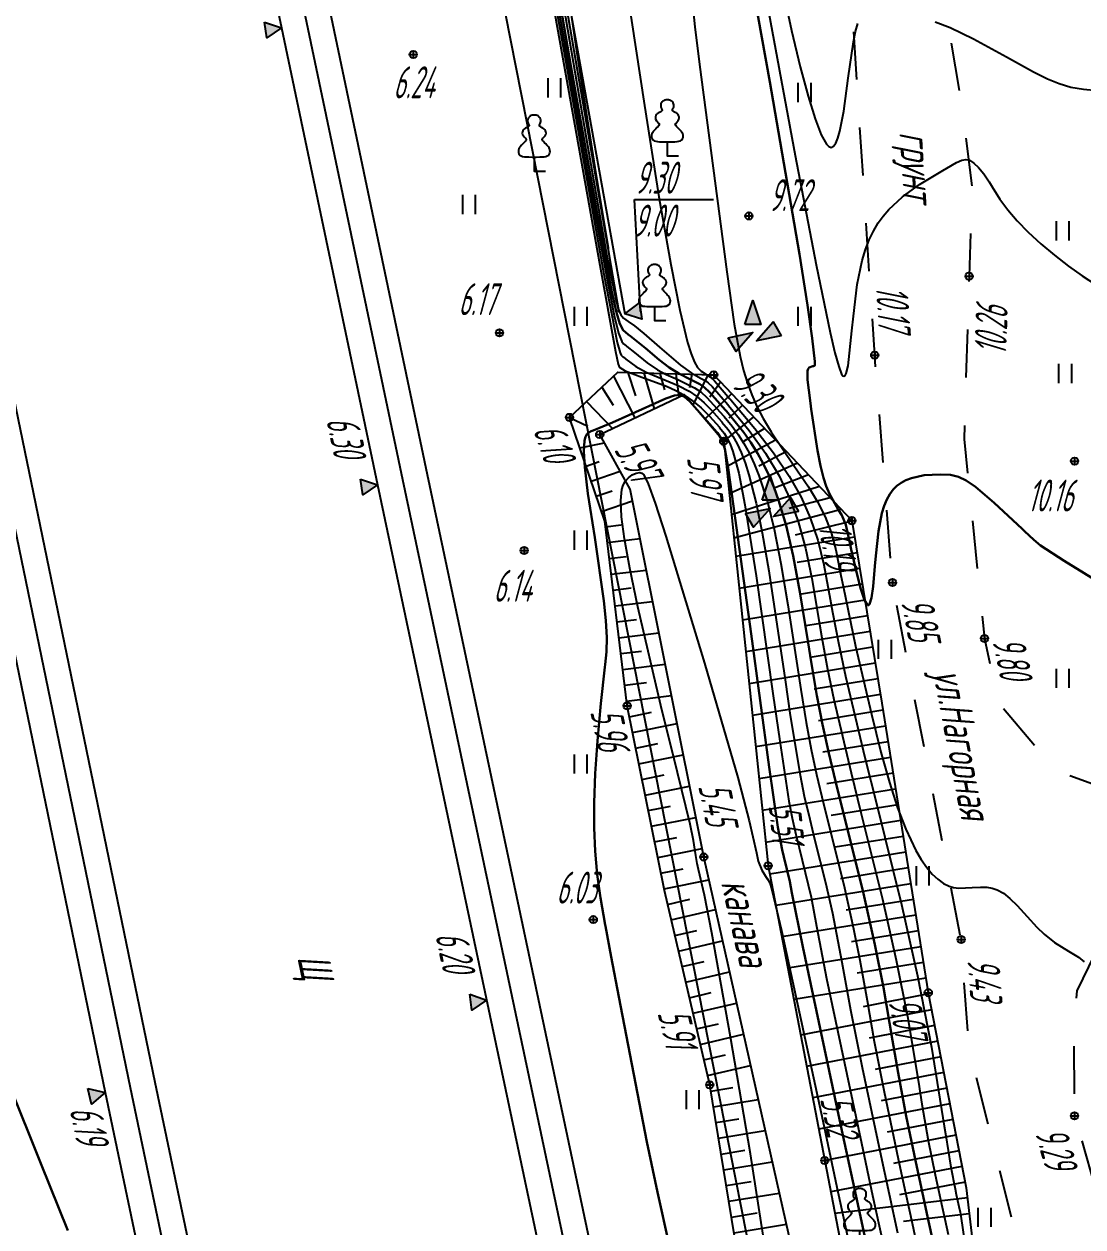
# Model space of a CAD drawing. Extents: x 1233805 to 1234355, y 654698 to 655114.
# Drawn here: x 1234101.63 to 1234134.77, y 655017.25 to 655054.87 of the extents above; entities that cross this region are included whole.
import ezdxf

# ---------------------------------------------------------------- set-up
doc = ezdxf.new("R2010")
doc.units = 0
doc.linetypes.add('ИИDash_15_15', pattern=[3, 1.5, -1.5])
for name, color, linetype, lineweight in [('ИИ_ГИДРОГРАФИЯ', 3, 'Continuous', 25), ('ИИ_ГОРИЗОНТАЛИ_ОСН', 32, 'Continuous', 25), ('ИИ_ГОРИЗОНТАЛИ_УТОЛЩ', 32, 'Continuous', 30), ('ИИ_ДОРОГИ_АД', 7, 'Continuous', 25), ('ИИ_ДОРОГИ_ЖД', 7, 'Continuous', 25), ('ИИ_КАБЕЛЬ_СВЯЗИ', 212, 'Continuous', 25), ('ИИ_ОТКОС', 7, 'Continuous', 25), ('ИИ_ОТМЕТКИ', 7, 'Continuous', 25), ('ИИ_СООРУЖЕНИЕ', 7, 'Continuous', 25), ('ИИ_УГОДЬЯ', 7, 'Continuous', 25)]:
    doc.layers.add(name, color=color, linetype=linetype, lineweight=lineweight)
doc.styles.add('VNIPISIMPLEXCUR', font='simplex.shx', dxfattribs={"width": 0.8, "oblique": 15})
doc.styles.add('ГОСТ 2.304 КУРСИВ', font='cs_gost2304.shx', dxfattribs={"oblique": 15})
doc.linetypes.add('ИИ05133', pattern='A,4,[4,3dservice.shx,S=0.7,R=0,X=0,Y=0],4,-2', length=10)
doc.linetypes.add('ИИ05155', pattern='A,0,[41,3dservice.shx,S=3,R=0,X=0,Y=0],-12', length=12)
doc.linetypes.add('ИИ052801П', pattern='A,2,[39,3dservice.shx,S=0.8,R=0,X=0,Y=0],2', length=4)

# ---------------------------------------------------------------- blocks, each defined once
blk = doc.blocks.new('ИИ05401')
at = {"color": 0, "linetype": 'Continuous', "lineweight": 25}
for points in [[(-0.4, 1.2), (-0.4, 0)], [(0.4, 1.2), (0.4, 0)]]:
    blk.add_lwpolyline(points, dxfattribs=at)
blk = doc.blocks.new('ИИ053881')
at = {"color": 0, "linetype": 'Continuous', "lineweight": 25}
blk.add_lwpolyline([(0, 0.875), (0.129, 0.876), (0.342, 0.878), (0.479, 0.882), (0.614, 0.891), (0.726, 0.907), (0.816, 0.94), (0.906, 1), (0.956, 1.071), (0.983, 1.151), (0.991, 1.231), (0.986, 1.295), (0.963, 1.379), (0.932, 1.445), (0.884, 1.516), (0.798, 1.61), (0.719, 1.692), (0.646, 1.766), (0.575, 1.842), (0.536, 1.889), (0.511, 1.929), (0.501, 1.967), (0.504, 1.992), (0.518, 2.017), (0.545, 2.049), (0.608, 2.115), (0.679, 2.198), (0.732, 2.29), (0.745, 2.372), (0.736, 2.444), (0.709, 2.515), (0.672, 2.575), (0.633, 2.617), (0.596, 2.646), (0.548, 2.678), (0.495, 2.709), (0.408, 2.76), (0.363, 2.789), (0.336, 2.812), (0.324, 2.831), (0.321, 2.846), (0.325, 2.865), (0.335, 2.89), (0.353, 2.928), (0.372, 2.968), (0.4, 3.034), (0.413, 3.103), (0.412, 3.19), (0.398, 3.247), (0.363, 3.319), (0.32, 3.377), (0.284, 3.414), (0.246, 3.444), (0.181, 3.476), (0.125, 3.489), (0.07, 3.496), (0, 3.5), (-0.07, 3.496), (-0.125, 3.489), (-0.181, 3.476), (-0.246, 3.444), (-0.284, 3.414), (-0.32, 3.377), (-0.363, 3.319), (-0.398, 3.247), (-0.412, 3.19), (-0.413, 3.103), (-0.4, 3.034), (-0.372, 2.968), (-0.353, 2.928), (-0.335, 2.89), (-0.325, 2.865), (-0.321, 2.846), (-0.324, 2.831), (-0.336, 2.812), (-0.363, 2.789), (-0.408, 2.76), (-0.495, 2.709), (-0.548, 2.678), (-0.596, 2.646), (-0.633, 2.617), (-0.672, 2.575), (-0.709, 2.515), (-0.736, 2.444), (-0.745, 2.372), (-0.732, 2.29), (-0.679, 2.198), (-0.608, 2.115), (-0.545, 2.049), (-0.518, 2.017), (-0.504, 1.992), (-0.501, 1.967), (-0.511, 1.929), (-0.536, 1.889), (-0.575, 1.842), (-0.646, 1.766), (-0.719, 1.692), (-0.798, 1.61), (-0.884, 1.516), (-0.932, 1.445), (-0.963, 1.379), (-0.986, 1.295), (-0.991, 1.231), (-0.983, 1.151), (-0.956, 1.071), (-0.906, 1), (-0.816, 0.94), (-0.726, 0.907), (-0.614, 0.891), (-0.479, 0.882), (-0.342, 0.878), (-0.129, 0.876)], close=True, dxfattribs=at)
blk.add_lwpolyline([(0, 0.875), (0, 0), (0.7, 0)], dxfattribs=at)
blk = doc.blocks.new('ИИ05348А')
at = {"linetype": 'Continuous', "lineweight": 25}
for points in [[(-0.542, 0.283), (-0.042, 1.783), (0.458, 0.283)], [(1.732, -0.425), (0.183, -0.742), (1.232, 0.441)], [(-1.588, -0.547), (-0.039, -0.23), (-1.088, -1.413)]]:
    blk.add_hatch(color=0, dxfattribs=at).paths.add_polyline_path(points)
at = {"color": 0, "linetype": 'Continuous', "lineweight": 25, "flags": 128}
for points in [[(-0.542, 0.283), (-0.042, 1.783), (0.458, 0.283), (-0.542, 0.283)], [(1.732, -0.425), (0.183, -0.742), (1.232, 0.441), (1.732, -0.425)], [(-1.588, -0.547), (-0.039, -0.23), (-1.088, -1.413), (-1.588, -0.547)]]:
    blk.add_lwpolyline(points, close=True, dxfattribs=at)
blk = doc.blocks.new('PICKET')
at = {"color": 0, "linetype": 'Continuous', "lineweight": 25}
for p, q in [((-0.23, 0), (0.23, 0)), ((0, 0.23), (0, -0.23))]:
    blk.add_line(p, q, dxfattribs=at)
blk.add_circle((0, 0), 0.23, dxfattribs=at)
at = {"color": 0, "linetype": 'Continuous', "style": 'VNIPISIMPLEXCUR', "oblique": 15, "width": 0.8}
blk.add_attdef('OTMETKA', (1.25, 0.3), '', height=2, dxfattribs=at)
at = {"color": 8, "linetype": 'Continuous', "style": 'VNIPISIMPLEXCUR', "oblique": 15, "width": 0.8, "flags": 1}
blk.add_attdef('NOMER', (1.25, -2.7), '', height=2, dxfattribs=at)
blk = doc.blocks.new('ИИ05025')
at = {"linetype": 'Continuous', "lineweight": 25}
blk.add_hatch(color=0, dxfattribs=at).paths.add_polyline_path([(0.5, 1), (0, 0), (-0.5, 1)])
at = {"color": 0, "linetype": 'Continuous', "lineweight": 25}
blk.add_lwpolyline([(0.5, 1), (0, 0), (-0.5, 1)], close=True, dxfattribs=at)
at = {"color": 0, "linetype": 'Continuous', "style": 'VNIPISIMPLEXCUR', "oblique": 15, "width": 0.8}
blk.add_attdef('HEIGHT', (1.2, 0), '', height=2, dxfattribs=at)
blk = doc.blocks.new('ИИ05280')
at = {"linetype": 'Continuous'}
blk.add_hatch(color=0, dxfattribs=at).paths.add_polyline_path([(0.5, 1), (-0.531, 1), (0, 0)])
at = {"color": 0, "linetype": 'Continuous'}
blk.add_lwpolyline([(0, 0), (-0.531, 1), (0.5, 1), (0, 0)], dxfattribs=at)
at = {"color": 0, "linetype": 'Continuous', "style": 'VNIPISIMPLEXCUR', "oblique": 15, "width": 0.8}
for tag, p in [('TOP', (1.705, 4.427)), ('FOUNDATION', (1.705, 0.998))]:
    blk.add_attdef(tag, p, '', height=2, dxfattribs=at)
blk = doc.blocks.new('*U179')
at = {"color": 0, "linetype": 'ByBlock', "lineweight": -2}
for points in [[(-0.387, 7), (4.558, 7)], [(0, 0), (-0.387, 7)]]:
    blk.add_lwpolyline(points, dxfattribs=at)

msp = doc.modelspace()

# ---------------------------------------------------------------- linework, layer by layer
at = {"layer": 'ИИ_ГИДРОГРАФИЯ', "elevation": 5.096}
msp.add_lwpolyline([(1234145.013, 654951.344), (1234144.198, 654951.95), (1234143.374, 654954.929), (1234142.943, 654956.27), (1234139.842, 654967.008), (1234137.711, 654973.813), (1234135.295, 654979.585), (1234133.888, 654981.868), (1234132.364, 654991.308), (1234129.181, 655002.757), (1234126.804, 655011.427), (1234125.945, 655015.295), (1234122.899, 655028.824), (1234120.597, 655040.323), (1234119.644, 655042.035), (1234122.284, 655043.286), (1234123.524, 655041.825), (1234124.913, 655028.55), (1234129.789, 655003.198), (1234133.568, 654991.624), (1234140.523, 654971.04), (1234144.06, 654956.184), (1234145.013, 654951.344)], close=True, dxfattribs=at)
at = {"layer": 'ИИ_ГОРИЗОНТАЛИ_ОСН', "flags": 128}
for points, elevation in [([(1234117.291, 655062.553), (1234119.215, 655051.319), (1234119.858, 655047.676), (1234120.154, 655046.21), (1234120.229, 655045.942), (1234120.302, 655045.777), (1234120.387, 655045.673), (1234120.534, 655045.57), (1234120.728, 655045.44), (1234121.027, 655045.201), (1234121.52, 655044.772), (1234122.175, 655044.209), (1234122.508, 655043.965), (1234122.821, 655043.786), (1234122.94, 655043.723), (1234123.043, 655043.649), (1234123.159, 655043.537), (1234123.65, 655042.979), (1234123.676, 655042.948), (1234123.679, 655042.944), (1234124.323, 655042.165), (1234124.831, 655041.456), (1234125.256, 655040.742), (1234125.594, 655040.03), (1234125.851, 655039.316), (1234126.079, 655038.487), (1234126.281, 655037.535), (1234126.506, 655036.234), (1234126.599, 655035.675), (1234126.775, 655034.702), (1234126.97, 655033.744), (1234127.509, 655031.453), (1234127.818, 655030.217), (1234128.489, 655027.508), (1234128.926, 655025.596), (1234129.272, 655023.838), (1234129.616, 655021.779), (1234129.727, 655021.089), (1234129.927, 655019.953), (1234130.145, 655018.887), (1234130.249, 655018.404), (1234130.343, 655017.97), (1234130.444, 655017.497), (1234130.545, 655017.021)], 8.5), ([(1234117.504, 655061.759), (1234119.688, 655049.071), (1234120.242, 655045.871), (1234119.923, 655047.821), (1234119.915, 655047.873), (1234119.506, 655050.387), (1234118.943, 655053.967), (1234118.306, 655058.266)], 9), ([(1234117.323, 655060.312), (1234119.644, 655047.334), (1234120.138, 655044.631), (1234120.22, 655044.237), (1234120.261, 655044.137), (1234120.261, 655044.137), (1234120.271, 655044.13), (1234120.444, 655044.03), (1234120.738, 655043.912), (1234120.964, 655043.834), (1234121.732, 655043.55), (1234122.025, 655043.417), (1234122.275, 655043.281), (1234122.551, 655043.095), (1234122.82, 655042.872), (1234123.082, 655042.613), (1234123.388, 655042.266), (1234123.395, 655042.258), (1234123.396, 655042.256), (1234123.537, 655042.082), (1234123.637, 655041.926), (1234123.728, 655041.736), (1234123.814, 655041.502), (1234123.993, 655040.827), (1234124.188, 655039.839), (1234124.542, 655037.617), (1234125.067, 655033.938), (1234125.278, 655032.442), (1234125.563, 655030.572), (1234125.665, 655030.036), (1234125.783, 655029.525), (1234125.888, 655029.107), (1234126.257, 655027.562), (1234126.432, 655026.658), (1234126.746, 655025.025), (1234127.833, 655019.877), (1234128.186, 655018.241), (1234128.503, 655016.768)], 6.5), ([(1234124.09, 655059.789), (1234125.765, 655050.766), (1234126.422, 655047.346), (1234126.857, 655045.232), (1234127.007, 655044.587), (1234127.123, 655044.16), (1234127.213, 655043.927), (1234127.251, 655043.874), (1234127.287, 655043.86), (1234127.322, 655043.882), (1234127.355, 655043.943), (1234127.415, 655044.182), (1234127.539, 655045.279), (1234127.583, 655045.735), (1234127.704, 655046.726), (1234127.861, 655047.484), (1234127.962, 655047.819), (1234128.079, 655048.124), (1234128.212, 655048.402), (1234128.361, 655048.654), (1234128.515, 655048.866), (1234128.694, 655049.073), (1234129.124, 655049.475), (1234129.647, 655049.857), (1234130.327, 655050.266), (1234130.377, 655050.294), (1234130.505, 655050.367), (1234130.813, 655050.54), (1234130.979, 655050.615), (1234131.103, 655050.639), (1234131.214, 655050.613), (1234131.349, 655050.528), (1234131.498, 655050.384), (1234131.66, 655050.186), (1234131.828, 655049.94), (1234131.924, 655049.783), (1234132.169, 655049.399), (1234132.416, 655049.067), (1234132.711, 655048.724), (1234133.057, 655048.369), (1234133.451, 655048.004), (1234133.877, 655047.642), (1234134.313, 655047.302), (1234134.745, 655046.995), (1234135.16, 655046.73)], 10.5), ([(1234117.796, 655058.063), (1234119.771, 655047.053), (1234120.186, 655044.92), (1234120.28, 655044.589), (1234120.319, 655044.516), (1234120.371, 655044.468), (1234120.378, 655044.463), (1234120.465, 655044.395), (1234120.779, 655044.165), (1234121.097, 655043.986), (1234121.595, 655043.777), (1234122.099, 655043.569), (1234122.441, 655043.392), (1234122.68, 655043.23), (1234122.911, 655043.033), (1234123.145, 655042.796), (1234123.454, 655042.444), (1234123.465, 655042.43), (1234123.468, 655042.428), (1234123.662, 655042.192), (1234123.808, 655041.981), (1234123.943, 655041.743), (1234124.069, 655041.471), (1234124.193, 655041.149), (1234124.312, 655040.779), (1234124.539, 655039.887), (1234124.726, 655038.962), (1234124.932, 655037.777), (1234125.447, 655034.36), (1234125.608, 655033.25), (1234125.912, 655031.38), (1234126.044, 655030.726), (1234126.215, 655030.007), (1234126.37, 655029.385), (1234126.706, 655028.028), (1234126.924, 655027.07), (1234127.217, 655025.53), (1234127.491, 655024.041), (1234127.856, 655022.239), (1234128.411, 655019.63), (1234128.701, 655018.282), (1234128.963, 655017.068)], 7), ([(1234125.007, 655057.656), (1234125.65, 655054.672), (1234125.922, 655053.533), (1234126.165, 655052.615), (1234126.382, 655051.909), (1234126.574, 655051.41), (1234126.742, 655051.114), (1234126.818, 655051.041), (1234126.888, 655051.018), (1234126.961, 655051.051), (1234127.031, 655051.146), (1234127.098, 655051.304), (1234127.162, 655051.526), (1234127.283, 655052.155), (1234127.423, 655053.186), (1234127.584, 655054.32), (1234127.652, 655054.641), (1234127.727, 655054.892)], 11), ([(1234118.269, 655055.815), (1234119.245, 655050.331), (1234119.899, 655046.772), (1234120.1, 655045.759), (1234120.232, 655045.207), (1234120.334, 655044.943), (1234120.388, 655044.872), (1234120.468, 655044.808), (1234120.495, 655044.789), (1234120.73, 655044.6), (1234121.132, 655044.279), (1234121.456, 655044.06), (1234121.721, 655043.918), (1234122.086, 655043.754), (1234122.608, 655043.502), (1234122.805, 655043.367), (1234122.998, 655043.198), (1234123.519, 655042.622), (1234123.536, 655042.603), (1234123.539, 655042.6), (1234123.786, 655042.302), (1234123.98, 655042.04), (1234124.158, 655041.76), (1234124.323, 655041.459), (1234124.481, 655041.123), (1234124.627, 655040.758), (1234124.891, 655039.935), (1234125.1, 655039.075), (1234125.314, 655038), (1234125.534, 655036.71), (1234125.804, 655034.948), (1234125.938, 655034.058), (1234126.105, 655033.031), (1234126.261, 655032.181), (1234126.427, 655031.405), (1234126.646, 655030.489), (1234126.853, 655029.662), (1234127.3, 655027.855), (1234127.591, 655026.579), (1234127.787, 655025.597), (1234128.01, 655024.337), (1234128.236, 655023.057), (1234128.546, 655021.479), (1234128.989, 655019.382), (1234129.217, 655018.323), (1234129.423, 655017.369), (1234129.645, 655016.332)], 7.5), ([(1234120.504, 655055.88), (1234121.042, 655052.329), (1234121.499, 655049.471), (1234121.865, 655047.35), (1234122.148, 655045.924), (1234122.395, 655044.911), (1234122.505, 655044.562), (1234122.609, 655044.303), (1234122.707, 655044.131), (1234122.815, 655044.019), (1234123.06, 655043.858), (1234123.106, 655043.833), (1234123.234, 655043.712), (1234123.715, 655043.157), (1234123.746, 655043.121), (1234123.749, 655043.118), (1234124.494, 655042.23), (1234125.084, 655041.459), (1234125.57, 655040.739), (1234125.946, 655040.078), (1234126.232, 655039.434), (1234126.466, 655038.735), (1234126.656, 655037.961), (1234126.856, 655036.892), (1234126.929, 655036.483), (1234127.115, 655035.518), (1234127.335, 655034.484), (1234127.94, 655031.935), (1234128.301, 655030.494), (1234129.084, 655027.335), (1234129.593, 655025.105), (1234130.028, 655022.875), (1234130.427, 655020.407), (1234130.472, 655020.105), (1234130.618, 655019.188), (1234130.723, 655018.639), (1234130.765, 655018.445), (1234130.803, 655018.27), (1234130.843, 655018.079), (1234130.884, 655017.887), (1234130.921, 655017.717), (1234130.949, 655017.585), (1234131.169, 655016.096)], 9), ([(1234122.561, 655055.398), (1234122.617, 655054.789), (1234122.766, 655053.611), (1234123.623, 655047.121), (1234123.852, 655045.486), (1234124.039, 655044.473), (1234124.147, 655044.039), (1234124.266, 655043.643), (1234124.403, 655043.273), (1234124.56, 655042.918), (1234124.76, 655042.534), (1234125.006, 655042.119), (1234125.717, 655041.064), (1234126.177, 655040.397), (1234126.463, 655039.935), (1234126.703, 655039.46), (1234126.888, 655038.968), (1234127.033, 655038.427), (1234127.195, 655037.628), (1234127.259, 655037.291), (1234127.653, 655035.414), (1234128.145, 655033.295), (1234128.446, 655032.102), (1234128.71, 655031.155), (1234128.966, 655030.36), (1234129.219, 655029.694), (1234129.541, 655029.022), (1234129.707, 655028.74), (1234129.878, 655028.496), (1234130.05, 655028.29), (1234130.225, 655028.125), (1234130.4, 655027.999), (1234130.577, 655027.914), (1234130.72, 655027.873), (1234130.879, 655027.853), (1234131.298, 655027.867), (1234131.562, 655027.884), (1234131.755, 655027.879), (1234131.928, 655027.85), (1234132.085, 655027.797), (1234132.277, 655027.688), (1234132.484, 655027.524), (1234132.711, 655027.303), (1234133.02, 655026.964), (1234133.325, 655026.63), (1234133.55, 655026.409), (1234133.881, 655026.149), (1234134.32, 655025.876), (1234134.627, 655025.688), (1234134.803, 655025.542)], 9.5), ([(1234130.137, 655054.948), (1234130.615, 655054.766), (1234131.345, 655054.417), (1234132.377, 655053.848), (1234133.223, 655053.377), (1234133.654, 655053.161), (1234134.021, 655053.013), (1234134.392, 655052.905), (1234134.781, 655052.834), (1234135.216, 655052.797), (1234135.696, 655052.795), (1234136.231, 655052.829), (1234136.828, 655052.9), (1234137.646, 655053.034), (1234138.567, 655053.221), (1234139.546, 655053.451), (1234140.527, 655053.711), (1234141.447, 655053.984), (1234142.273, 655054.261), (1234142.973, 655054.529), (1234143.528, 655054.781), (1234143.8, 655054.93)], 11), ([(1234124.965, 655015.699), (1234124.692, 655017.393), (1234124.358, 655019.535), (1234123.738, 655023.201), (1234123.153, 655026.453), (1234122.92, 655027.63), (1234122.734, 655028.429), (1234122.689, 655028.619), (1234122.648, 655028.873), (1234122.575, 655029.336), (1234122.471, 655029.845), (1234122.074, 655031.467), (1234121.554, 655033.566), (1234120.841, 655036.652), (1234120.59, 655037.855), (1234120.421, 655038.777), (1234120.327, 655039.463), (1234120.3, 655039.97), (1234120.337, 655040.319), (1234120.38, 655040.449), (1234120.444, 655040.563), (1234120.544, 655040.683), (1234120.658, 655040.773), (1234120.781, 655040.829), (1234120.899, 655040.845), (1234120.964, 655040.827), (1234121.02, 655040.771), (1234121.16, 655040.493), (1234121.378, 655039.894), (1234121.714, 655038.857), (1234122.926, 655034.887), (1234123.963, 655031.313), (1234124.324, 655029.951), (1234124.548, 655028.952), (1234124.607, 655028.688), (1234124.714, 655028.416), (1234124.889, 655028.145), (1234124.896, 655028.136), (1234124.963, 655028.018), (1234125.032, 655027.795), (1234125.33, 655026.523), (1234126.627, 655020.576), (1234127.068, 655018.496), (1234127.218, 655017.781), (1234127.968, 655014.289)], 5.5)]:
    msp.add_lwpolyline(points, dxfattribs=dict(at, elevation=elevation))
at = {"layer": 'ИИ_ГОРИЗОНТАЛИ_УТОЛЩ', "flags": 128}
for points, elevation in [([(1234123.098, 655063.423), (1234124.963, 655053.066), (1234125.897, 655047.676), (1234126.151, 655046.078), (1234126.289, 655045.05), (1234126.373, 655044.32), (1234126.378, 655044.279), (1234126.378, 655044.276), (1234126.379, 655044.199), (1234126.338, 655044.175), (1234126.317, 655044.172), (1234126.204, 655044.134), (1234126.169, 655044.089), (1234126.148, 655044.027), (1234126.147, 655043.752), (1234126.227, 655043.1), (1234126.25, 655042.927), (1234126.263, 655042.834), (1234126.457, 655041.533), (1234126.55, 655041.062), (1234126.647, 655040.685), (1234126.734, 655040.423), (1234126.837, 655040.179), (1234127.109, 655039.696), (1234127.222, 655039.511), (1234127.344, 655039.215), (1234127.463, 655038.7), (1234127.518, 655038.439), (1234127.678, 655037.734), (1234127.818, 655037.199), (1234127.934, 655036.854), (1234128.025, 655036.701), (1234128.06, 655036.695), (1234128.092, 655036.73), (1234128.149, 655036.925), (1234128.198, 655037.285), (1234128.256, 655037.923), (1234128.282, 655038.243), (1234128.367, 655039.017), (1234128.475, 655039.572), (1234128.546, 655039.803), (1234128.627, 655040.003), (1234128.721, 655040.174), (1234128.827, 655040.316), (1234128.942, 655040.429), (1234129.076, 655040.527), (1234129.229, 655040.609), (1234129.401, 655040.675), (1234129.8, 655040.761), (1234130.295, 655040.789), (1234130.624, 655040.774), (1234130.87, 655040.718), (1234131.115, 655040.602), (1234131.403, 655040.402), (1234131.988, 655039.904), (1234132.86, 655039.086), (1234132.941, 655039.009), (1234133.225, 655038.745), (1234133.443, 655038.568), (1234134.177, 655038.083), (1234136.686, 655036.545)], 10), ([(1234117.747, 655059.321), (1234118.742, 655053.567), (1234119.55, 655049.013), (1234120.026, 655046.491), (1234120.166, 655045.854), (1234120.273, 655045.494), (1234120.377, 655045.303), (1234120.539, 655045.166), (1234120.611, 655045.115), (1234121.073, 655044.735), (1234121.508, 655044.369), (1234121.816, 655044.135), (1234122.123, 655043.941), (1234122.488, 655043.757), (1234122.774, 655043.612), (1234122.926, 655043.506), (1234123.081, 655043.365), (1234123.585, 655042.8), (1234123.606, 655042.776), (1234123.609, 655042.772), (1234124.151, 655042.102), (1234124.374, 655041.783), (1234124.577, 655041.455), (1234124.768, 655041.108), (1234124.942, 655040.748), (1234125.1, 655040.373), (1234125.242, 655039.983), (1234125.475, 655039.195), (1234125.696, 655038.24), (1234125.908, 655037.116), (1234126.156, 655035.582), (1234126.269, 655034.867), (1234126.439, 655033.87), (1234126.614, 655032.972), (1234126.813, 655032.068), (1234127.077, 655030.971), (1234127.336, 655029.94), (1234127.895, 655027.682), (1234128.259, 655026.088), (1234128.525, 655024.741), (1234128.81, 655023.086), (1234128.982, 655022.073), (1234129.237, 655020.717), (1234129.567, 655019.134), (1234129.733, 655018.364), (1234129.883, 655017.669), (1234130.044, 655016.915)], 8), ([(1234121.815, 655016.694), (1234121.449, 655018.343), (1234121.121, 655019.911), (1234120.238, 655024.451), (1234120.004, 655025.7), (1234119.822, 655026.664), (1234119.815, 655026.697), (1234119.664, 655027.543), (1234119.563, 655028.273), (1234119.497, 655029.004), (1234119.466, 655029.734), (1234119.47, 655030.522), (1234119.506, 655031.432), (1234119.575, 655032.454), (1234119.679, 655033.625), (1234119.806, 655034.765), (1234119.817, 655034.841), (1234119.859, 655035.243), (1234119.867, 655035.688), (1234119.84, 655036.221), (1234119.778, 655036.838), (1234119.487, 655038.816), (1234119.276, 655040.194), (1234119.175, 655041.015), (1234119.147, 655041.505), (1234119.17, 655041.847), (1234119.201, 655041.963), (1234119.244, 655042.047), (1234119.3, 655042.103), (1234119.381, 655042.14), (1234119.442, 655042.161), (1234120.049, 655042.409), (1234120.555, 655042.64), (1234121.715, 655043.159), (1234121.987, 655043.256), (1234122.157, 655043.273), (1234122.294, 655043.218), (1234122.463, 655043.065), (1234123.306, 655042.107), (1234123.325, 655042.085), (1234123.325, 655042.085), (1234123.469, 655041.878), (1234123.56, 655041.584), (1234123.663, 655041), (1234123.836, 655039.791), (1234124.38, 655035.799), (1234124.948, 655031.634), (1234125.216, 655029.76), (1234125.352, 655029.043), (1234125.405, 655028.83), (1234125.589, 655028.053), (1234125.66, 655027.698), (1234126, 655026.009), (1234127.255, 655020.125), (1234127.67, 655018.201), (1234128.042, 655016.468)], 6), ([(1234100.911, 655014.288), (1234100.275, 655017.329), (1234099.873, 655019.395), (1234099.425, 655021.916), (1234099.377, 655022.188), (1234099.368, 655022.242), (1234099, 655024.425), (1234098.804, 655025.827), (1234098.757, 655026.325), (1234098.747, 655026.678), (1234098.773, 655026.889), (1234098.799, 655026.942), (1234098.835, 655026.959), (1234098.876, 655026.942), (1234098.927, 655026.896), (1234099.057, 655026.709), (1234099.225, 655026.398), (1234099.433, 655025.959), (1234099.964, 655024.712), (1234100.793, 655022.635), (1234101.161, 655021.704), (1234102.155, 655019.234), (1234102.997, 655017.138)], 6)]:
    msp.add_lwpolyline(points, dxfattribs=dict(at, elevation=elevation))
at = {"layer": 'ИИ_ДОРОГИ_АД', "linetype": 'ИИDash_15_15', "flags": 128}
msp.add_lwpolyline([(1234149.635, 654921.668), (1234149.754, 654921.13), (1234150.146, 654920.593), (1234150.836, 654920.465), (1234152.087, 654920.881), (1234162.484, 654929.793), (1234163.045, 654929.995), (1234164.574, 654930.213), (1234165.078, 654930.55), (1234165.161, 654931.222), (1234163.581, 654935.835), (1234162.355, 654938.848), (1234158.875, 654947.212), (1234157.496, 654949.672), (1234154.325, 654953.284), (1234152.827, 654955.53), (1234151.49, 654958.433), (1234150.956, 654960.16), (1234150.603, 654963.557), (1234151, 654969.058), (1234150.845, 654972.94), (1234149.764, 654976.479), (1234148.018, 654981.63), (1234143.529, 654990.763), (1234140.432, 654996.939), (1234138.794, 655001.505), (1234135.373, 655010.163), (1234132.771, 655016.611), (1234131.197, 655022.879), (1234130.954, 655026.242), (1234128.805, 655037.406), (1234128.25, 655044.519), (1234127.548, 655055.305), (1234126.662, 655059.355), (1234126.839, 655067.454), (1234126.984, 655069.624), (1234127.974, 655071.322), (1234129.601, 655072.489), (1234132.183, 655074.257), (1234133.846, 655076.485), (1234134.667, 655078.409), (1234137.588, 655077.858), (1234137.66, 655077.059), (1234137.66, 655075.087), (1234136.817, 655071.851), (1234134.933, 655071.962), (1234132.803, 655071.112), (1234130.675, 655069.539), (1234130.01, 655067.921), (1234129.564, 655065.209), (1234129.497, 655062.129), (1234130.429, 655055.517), (1234131.007, 655052.119), (1234131.295, 655049.748), (1234131.203, 655046.987), (1234131.045, 655041.89), (1234131.686, 655035.66), (1234132.101, 655033.679), (1234133.917, 655031.528), (1234135.844, 655030.833), (1234137.144, 655030.855), (1234138.699, 655031.051), (1234139.057, 655028.25), (1234137.018, 655027.399), (1234135.269, 655026.054), (1234134.571, 655024.637), (1234134.481, 655023.27), (1234134.502, 655020.729), (1234136.715, 655013.043), (1234141.134, 655003.131), (1234145.015, 654994.038), (1234147.997, 654987.279), (1234150.196, 654982.328), (1234151.227, 654982.278)], dxfattribs=at)
at = {"layer": 'ИИ_ДОРОГИ_ЖД', "linetype": 'ИИ05155', "flags": 128}
for points in [[(1234102.485, 655092.451), (1234105.189, 655079.698), (1234110.463, 655054.923), (1234113.471, 655040.626), (1234119.855, 655010.484), (1234128.022, 654971.307), (1234128.71, 654967.77)], [(1234090.712, 655090.808), (1234093.741, 655075.876), (1234104.948, 655021.616), (1234109.127, 655001.687), (1234114.106, 654978.19), (1234119.616, 654952.357), (1234126.248, 654921.604), (1234130.95, 654899.942), (1234134.747, 654882.449), (1234136.783, 654873.223), (1234139.499, 654860.776), (1234141.869, 654850.023), (1234143.675, 654841.878), (1234147.286, 654824.697), (1234148.295, 654819.48), (1234149.532, 654812.897), (1234150.698, 654806.239), (1234152.247, 654797.266), (1234153.494, 654789.439), (1234154.266, 654784.368), (1234154.823, 654780.852), (1234155.556, 654775.999), (1234156.926, 654767.199)]]:
    msp.add_lwpolyline(points, dxfattribs=at)
at = {"layer": 'ИИ_ДОРОГИ_ЖД'}
for points in [[(1234103.274, 655092.561), (1234105.967, 655079.863), (1234111.241, 655055.087), (1234114.249, 655040.79), (1234120.633, 655010.648), (1234128.801, 654971.464), (1234129.49, 654967.922)], [(1234101.695, 655092.341), (1234104.412, 655079.533), (1234109.685, 655054.758), (1234112.693, 655040.461), (1234119.077, 655010.321), (1234127.242, 654971.15), (1234127.929, 654967.619)], [(1234091.501, 655090.918), (1234094.52, 655076.035), (1234105.726, 655021.778), (1234109.905, 655001.851), (1234114.884, 654978.356), (1234120.393, 654952.523), (1234127.025, 654921.772), (1234131.726, 654900.11), (1234135.523, 654882.619), (1234137.559, 654873.394), (1234140.276, 654860.946), (1234142.645, 654850.195), (1234144.452, 654842.046), (1234148.065, 654824.854), (1234149.076, 654819.629), (1234150.314, 654813.039), (1234151.481, 654806.375), (1234153.031, 654797.396), (1234154.279, 654789.561), (1234155.052, 654784.49), (1234155.608, 654780.973), (1234156.342, 654776.12), (1234157.71, 654767.332)], [(1234089.923, 655090.698), (1234092.962, 655075.716), (1234104.169, 655021.454), (1234108.349, 655001.523), (1234113.329, 654978.025), (1234118.838, 654952.19), (1234121.851, 654938.176), (1234125.471, 654921.436), (1234130.173, 654899.773), (1234133.97, 654882.279), (1234136.006, 654873.053), (1234138.723, 654860.605), (1234141.092, 654849.852), (1234142.897, 654841.711), (1234146.507, 654824.539), (1234147.514, 654819.331), (1234148.75, 654812.755), (1234149.915, 654806.102), (1234151.462, 654797.135), (1234152.708, 654789.316), (1234153.481, 654784.246), (1234154.037, 654780.73), (1234154.77, 654775.879), (1234156.141, 654767.076)]]:
    msp.add_lwpolyline(points, dxfattribs=at)
at = {"layer": 'ИИ_КАБЕЛЬ_СВЯЗИ', "linetype": 'ИИ05133', "flags": 128}
msp.add_lwpolyline([(1234109.138, 655093.38), (1234134.289, 654966.125), (1234093.444, 654958.357)], dxfattribs=at)
at = {"layer": 'ИИ_ОТКОС'}
for p, q in [((1234120.077, 655043.864, 5.597), (1234120.739, 655042.554, 5.597)), ((1234120.529, 655043.975, 5.597), (1234120.768, 655043.251, 5.597)), ((1234121.028, 655043.962, 5.597), (1234121.351, 655042.844, 5.597)), ((1234121.527, 655043.948, 5.597), (1234121.675, 655043.438, 5.597)), ((1234122.026, 655043.935, 5.597), (1234122.115, 655043.206, 5.597)), ((1234122.525, 655043.922, 5.597), (1234122.455, 655043.497, 5.597)), ((1234123.024, 655043.908, 5.597), (1234122.561, 655042.959, 5.597)), ((1234119.713, 655043.522, 5.597), (1234120.066, 655042.955, 5.597)), ((1234123.426, 655043.676, 5.597), (1234123.086, 655043.204, 5.597)), ((1234123.77, 655043.314, 5.597), (1234122.933, 655042.521, 5.597)), ((1234119.234, 655043.074, 5.597), (1234120.04, 655042.223, 5.597)), ((1234124.113, 655042.952, 5.597), (1234123.685, 655042.546, 5.597)), ((1234118.699, 655042.574, 5.597), (1234119.27, 655042.303, 5.597)), ((1234124.457, 655042.589, 5.597), (1234123.524, 655041.825, 5.096)), ((1234124.8, 655042.227, 5.597), (1234124.14, 655041.818, 5.597)), ((1234119.021, 655041.623, 5.597), (1234119.79, 655041.774, 5.597)), ((1234125.144, 655041.865, 5.597), (1234123.608, 655041.027, 5.597)), ((1234125.487, 655041.503, 5.597), (1234124.621, 655041.045, 5.597)), ((1234119.215, 655041.052, 5.597), (1234119.626, 655041.191, 5.597)), ((1234119.375, 655040.579, 5.597), (1234120.283, 655040.887, 5.597)), ((1234125.831, 655041.14, 5.597), (1234123.696, 655040.177, 5.597)), ((1234126.174, 655040.778, 5.597), (1234125.1, 655040.358, -11.67)), ((1234119.535, 655040.106, 5.597), (1234120.033, 655040.274, 5.597)), ((1234126.518, 655040.416, 5.597), (1234123.765, 655039.526, 5.597)), ((1234119.696, 655039.633, 5.597), (1234120.669, 655039.963, 5.597)), ((1234126.861, 655040.053, 5.597), (1234125.576, 655039.718, 5.597)), ((1234127.205, 655039.691, 5.597), (1234123.842, 655038.791, 5.597)), ((1234119.821, 655039.152, 5.597), (1234120.314, 655039.212, 5.597)), ((1234127.538, 655039.324, 5.597), (1234125.761, 655038.893, 5.597)), ((1234119.881, 655038.657, 5.597), (1234120.906, 655038.781, 5.597)), ((1234127.619, 655038.831, 5.597), (1234123.901, 655038.22, 5.597)), ((1234119.942, 655038.161, 5.597), (1234120.473, 655038.226, 5.597)), ((1234127.7, 655038.338, 5.597), (1234125.827, 655038.031, 5.597)), ((1234127.781, 655037.846, 5.597), (1234124.005, 655037.226, 5.597)), ((1234120.002, 655037.665, 5.597), (1234121.102, 655037.799, 5.597)), ((1234120.063, 655037.17, 5.597), (1234120.632, 655037.239, 5.597)), ((1234127.862, 655037.353, 5.597), (1234125.96, 655037.041, 5.597)), ((1234120.123, 655036.674, 5.597), (1234121.299, 655036.817, 5.597)), ((1234127.943, 655036.86, 5.597), (1234124.109, 655036.231, 5.597)), ((1234128.023, 655036.368, 5.597), (1234126.092, 655036.05, 5.597)), ((1234120.183, 655036.179, 5.597), (1234120.79, 655036.253, 5.597)), ((1234120.244, 655035.683, 5.597), (1234121.495, 655035.835, 5.597)), ((1234128.104, 655035.875, 5.597), (1234124.214, 655035.236, 5.597)), ((1234120.304, 655035.187, 5.597), (1234120.949, 655035.266, 5.597)), ((1234128.185, 655035.382, 5.597), (1234126.225, 655035.06, 5.597)), ((1234120.364, 655034.692, 5.597), (1234121.692, 655034.853, 5.597)), ((1234128.266, 655034.89, 5.597), (1234124.318, 655034.241, 5.597)), ((1234120.425, 655034.196, 5.597), (1234121.108, 655034.279, 5.597)), ((1234128.347, 655034.397, 5.597), (1234126.358, 655034.07, 5.597)), ((1234120.485, 655033.701, 5.597), (1234121.889, 655033.871, 5.597)), ((1234128.428, 655033.904, 5.597), (1234124.422, 655033.246, 5.597)), ((1234120.572, 655033.209, 5.597), (1234121.269, 655033.35, 5.597)), ((1234128.508, 655033.411, 5.597), (1234126.49, 655033.087, 5.597)), ((1234120.671, 655032.72, 5.597), (1234122.063, 655033, 5.597)), ((1234128.587, 655032.918, 5.597), (1234124.524, 655032.265, 5.597)), ((1234120.77, 655032.23, 5.597), (1234121.465, 655032.371, 5.597)), ((1234128.667, 655032.426, 5.597), (1234126.622, 655032.097, 5.597)), ((1234120.868, 655031.741, 5.597), (1234122.259, 655032.021, 5.597)), ((1234128.746, 655031.933, 5.597), (1234124.628, 655031.271, 5.597)), ((1234128.825, 655031.44, 5.597), (1234126.753, 655031.107, 5.597)), ((1234120.967, 655031.252, 5.597), (1234121.662, 655031.392, 5.597)), ((1234121.066, 655030.762, 5.597), (1234122.455, 655031.042, 5.597)), ((1234128.904, 655030.947, 5.597), (1234124.732, 655030.276, 5.597)), ((1234121.164, 655030.273, 5.597), (1234121.859, 655030.413, 5.597)), ((1234128.984, 655030.454, 5.597), (1234126.884, 655030.116, 5.597)), ((1234121.263, 655029.783, 5.597), (1234122.651, 655030.063, 5.597)), ((1234129.063, 655029.961, 5.597), (1234124.837, 655029.281, 5.597)), ((1234121.361, 655029.294, 5.597), (1234122.055, 655029.434, 5.597)), ((1234129.142, 655029.468, 5.597), (1234127.015, 655029.126, 5.597)), ((1234121.46, 655028.804, 5.597), (1234122.847, 655029.084, 5.597)), ((1234129.221, 655028.975, 5.597), (1234124.963, 655028.29, 5.597)), ((1234121.559, 655028.315, 5.597), (1234122.255, 655028.455, 5.597)), ((1234129.301, 655028.482, 5.597), (1234127.179, 655028.141, 5.597)), ((1234121.657, 655027.825, 5.597), (1234123.06, 655028.108, 5.597)), ((1234129.38, 655027.989, 5.597), (1234125.152, 655027.309, 5.597)), ((1234121.769, 655027.339, 5.597), (1234122.465, 655027.501, 5.597)), ((1234129.459, 655027.496, 5.597), (1234127.353, 655027.157, 5.597)), ((1234121.883, 655026.853, 5.597), (1234123.27, 655027.177, 5.597)), ((1234129.538, 655027.003, 5.597), (1234125.34, 655026.328, 5.597)), ((1234121.996, 655026.367, 5.597), (1234122.688, 655026.528, 5.597)), ((1234122.11, 655025.88, 5.597), (1234123.489, 655026.203, 5.597)), ((1234129.618, 655026.51, 5.597), (1234127.526, 655026.174, 5.597)), ((1234129.697, 655026.017, 5.597), (1234125.529, 655025.347, 5.597)), ((1234122.223, 655025.394, 5.597), (1234122.911, 655025.555, 5.597)), ((1234129.776, 655025.524, 5.597), (1234127.7, 655025.191, 5.597)), ((1234122.337, 655024.908, 5.597), (1234123.709, 655025.228, 5.597)), ((1234129.855, 655025.031, 5.597), (1234125.718, 655024.366, 5.597)), ((1234122.45, 655024.422, 5.597), (1234123.134, 655024.582, 5.597)), ((1234129.936, 655024.539, 5.597), (1234127.887, 655024.141, 5.597)), ((1234122.564, 655023.936, 5.597), (1234123.928, 655024.254, 5.597)), ((1234130.031, 655024.048, 5.597), (1234125.932, 655023.254, 5.597)), ((1234122.678, 655023.449, 5.597), (1234123.358, 655023.608, 5.597)), ((1234130.126, 655023.558, 5.597), (1234128.076, 655023.161, 5.597)), ((1234122.791, 655022.963, 5.597), (1234124.147, 655023.28, 5.597)), ((1234130.221, 655023.068, 5.597), (1234126.12, 655022.273, 5.597)), ((1234122.905, 655022.477, 5.597), (1234123.581, 655022.635, 5.597)), ((1234130.316, 655022.578, 5.597), (1234128.265, 655022.18, 5.597)), ((1234123.018, 655021.991, 5.597), (1234124.367, 655022.306, 5.597)), ((1234130.411, 655022.088, 5.597), (1234126.309, 655021.292, 5.597)), ((1234123.119, 655021.502, 5.597), (1234123.808, 655021.616, 5.597)), ((1234130.506, 655021.598, 5.597), (1234128.455, 655021.2, 5.597)), ((1234123.2, 655021.01, 5.597), (1234124.606, 655021.241, 5.597)), ((1234130.601, 655021.108, 5.597), (1234126.498, 655020.312, 5.597)), ((1234123.281, 655020.517, 5.597), (1234123.999, 655020.635, 5.597)), ((1234130.696, 655020.617, 5.597), (1234128.644, 655020.22, 5.597)), ((1234123.363, 655020.024, 5.597), (1234124.826, 655020.265, 5.597)), ((1234130.791, 655020.127, 5.597), (1234126.686, 655019.331, 5.597)), ((1234123.444, 655019.532, 5.597), (1234124.19, 655019.655, 5.597)), ((1234130.886, 655019.637, 5.597), (1234128.833, 655019.239, 5.597)), ((1234123.525, 655019.039, 5.597), (1234125.046, 655019.29, 5.597)), ((1234130.981, 655019.147, 5.597), (1234126.875, 655018.351, 5.597)), ((1234123.606, 655018.546, 5.597), (1234124.381, 655018.674, 5.597)), ((1234131.076, 655018.657, 5.597), (1234129.023, 655018.259, 5.597)), ((1234123.687, 655018.054, 5.597), (1234125.265, 655018.314, 5.597)), ((1234131.149, 655018.163, 5.597), (1234127.005, 655017.674, 5.597)), ((1234123.769, 655017.561, 5.597), (1234124.572, 655017.694, 5.597)), ((1234131.207, 655017.667, 5.597), (1234129.153, 655017.425, 5.597)), ((1234123.85, 655017.069, 5.597), (1234125.485, 655017.338, 5.597))]:
    msp.add_line(p, q, dxfattribs=at)
at = {"layer": 'ИИ_ОТКОС', "elevation": 5.597}
msp.add_lwpolyline([(1234123.95, 655016.46), (1234123.087, 655021.697), (1234121.668, 655027.771), (1234120.503, 655033.554), (1234119.8, 655039.325), (1234118.699, 655042.574), (1234120.206, 655043.984), (1234123.211, 655043.903), (1234127.535, 655039.343), (1234128.472, 655033.637), (1234129.928, 655024.579), (1234131.112, 655018.472), (1234132.105, 655010.056)], dxfattribs=at)
at = {"layer": 'ИИ_СООРУЖЕНИЕ', "linetype": 'ИИ052801П', "flags": 128}
msp.add_lwpolyline([(1234114.855, 655094.178), (1234115.163, 655089.939), (1234115.897, 655078.617), (1234116.38, 655072.708), (1234116.381, 655070.419), (1234117.034, 655064.755), (1234120.432, 655045.811)], dxfattribs=at)

# ---------------------------------------------------------------- block references
at = {"layer": 'ИИ_ДОРОГИ_ЖД'}
ref = msp.add_blockref('ИИ05025', (1234109.684, 655054.758, 6.354), dxfattribs=dict(at, xscale=0.4999999999999998, yscale=0.4999999999999998, zscale=0.4999999999999998, rotation=97.91729092579641))
ref.add_attrib('OTMETKA', '6.35', (1234108.071, 655056.788, 6.354), dxfattribs={"layer": '0', "linetype": 'Continuous', "height": 1, "rotation": 281.9736, "style": 'ГОСТ 2.304 КУРСИВ', "oblique": 15, "width": 0.65})
ref = msp.add_blockref('ИИ05025', (1234112.692, 655040.463, 6.296), dxfattribs=dict(at, xscale=0.4999999999999998, yscale=0.4999999999999998, zscale=0.4999999999999998, rotation=97.91729092579641))
ref.add_attrib('OTMETKA', '6.30', (1234111.079, 655042.493, 6.296), dxfattribs={"layer": '0', "linetype": 'Continuous', "height": 1, "rotation": 281.9736, "style": 'ГОСТ 2.304 КУРСИВ', "oblique": 15, "width": 0.65})
ref = msp.add_blockref('ИИ05025', (1234116.106, 655024.349, 6.201), dxfattribs=dict(at, xscale=0.4999999999999998, yscale=0.4999999999999998, zscale=0.4999999999999998, rotation=97.91729092579641))
ref.add_attrib('OTMETKA', '6.20', (1234114.494, 655026.379, 6.201), dxfattribs={"layer": '0', "linetype": 'Continuous', "height": 1, "rotation": 281.9575, "style": 'ГОСТ 2.304 КУРСИВ', "oblique": 15, "width": 0.65})
ref = msp.add_blockref('ИИ05025', (1234104.169, 655021.454, 6.192), dxfattribs=dict(at, xscale=0.4999999999999997, yscale=0.4999999999999997, zscale=0.4999999999999997, rotation=103.3846663225831))
ref.add_attrib('OTMETKA', '6.19', (1234103.046, 655020.925, 6.192), dxfattribs={"layer": '0', "linetype": 'Continuous', "height": 1, "rotation": 281.8447, "style": 'ГОСТ 2.304 КУРСИВ', "oblique": 15, "width": 0.65})
at = {"layer": 'ИИ_ОТМЕТКИ'}
ref = msp.add_blockref('PICKET', (1234113.809, 655053.921, 6.239), dxfattribs=dict(at, xscale=0.5, yscale=0.5, zscale=0.5))
ref.add_attrib('OTMETKA', '6.24', (1234113.179, 655052.552, 6.239), dxfattribs={"layer": '0', "color": 0, "linetype": 'Continuous', "height": 1, "style": 'ГОСТ 2.304 КУРСИВ', "oblique": 15, "width": 0.65})
ref = msp.add_blockref('PICKET', (1234124.314, 655048.873, 9.721), dxfattribs=dict(at, xscale=0.5, yscale=0.5, zscale=0.5))
ref.add_attrib('OTMETKA', '9.72', (1234124.939, 655049.023, 9.721), dxfattribs={"layer": '0', "color": 0, "linetype": 'Continuous', "height": 1, "style": 'ГОСТ 2.304 КУРСИВ', "oblique": 15, "width": 0.65})
ref = msp.add_blockref('PICKET', (1234131.203, 655046.987, 10.264), dxfattribs=dict(at, xscale=0.5, yscale=0.5, zscale=0.5))
ref.add_attrib('OTMETKA', '10.26', (1234132.368, 655044.513, 10.264), dxfattribs={"layer": '0', "color": 0, "linetype": 'Continuous', "height": 1, "rotation": 88.2212, "style": 'ГОСТ 2.304 КУРСИВ', "oblique": 15, "width": 0.65})
ref = msp.add_blockref('PICKET', (1234116.508, 655045.218, 6.17), dxfattribs=dict(at, xscale=0.5, yscale=0.5, zscale=0.5))
ref.add_attrib('OTMETKA', '6.17', (1234115.219, 655045.77, 6.17), dxfattribs={"layer": '0', "color": 0, "linetype": 'Continuous', "height": 1, "style": 'ГОСТ 2.304 КУРСИВ', "oblique": 15, "width": 0.65})
ref = msp.add_blockref('PICKET', (1234128.25, 655044.519, 10.17), dxfattribs=dict(at, xscale=0.5, yscale=0.5, zscale=0.5))
ref.add_attrib('OTMETKA', '10.17', (1234128.282, 655046.669, 10.17), dxfattribs={"layer": '0', "color": 0, "linetype": 'Continuous', "height": 1, "rotation": 273.7244, "style": 'ГОСТ 2.304 КУРСИВ', "oblique": 15, "width": 0.65})
ref = msp.add_blockref('PICKET', (1234123.211, 655043.903, 9.3), dxfattribs=dict(at, xscale=0.5, yscale=0.5, zscale=0.5))
ref.add_attrib('OTMETKA', '9.30', (1234123.75, 655043.553, 9.3), dxfattribs={"layer": '0', "color": 0, "linetype": 'Continuous', "height": 1, "rotation": 313.4766, "style": 'ГОСТ 2.304 КУРСИВ', "oblique": 15, "width": 0.65})
ref = msp.add_blockref('PICKET', (1234118.699, 655042.574, 6.097), dxfattribs=dict(at, xscale=0.5, yscale=0.5, zscale=0.5))
ref.add_attrib('OTMETKA', '6.10', (1234117.554, 655042.177, 6.097), dxfattribs={"layer": '0', "color": 0, "linetype": 'Continuous', "height": 1, "rotation": 288.72, "style": 'ГОСТ 2.304 КУРСИВ', "oblique": 15, "width": 0.65})
ref = msp.add_blockref('PICKET', (1234119.644, 655042.035, 5.97), dxfattribs=dict(at, xscale=0.5, yscale=0.5, zscale=0.5))
ref.add_attrib('OTMETKA', '5.97', (1234120.079, 655041.562, 5.97), dxfattribs={"layer": '0', "color": 0, "linetype": 'Continuous', "height": 1, "rotation": 299.103, "style": 'ГОСТ 2.304 КУРСИВ', "oblique": 15, "width": 0.65})
ref = msp.add_blockref('PICKET', (1234123.524, 655041.825, 5.967), dxfattribs=dict(at, xscale=0.5, yscale=0.5, zscale=0.5))
ref.add_attrib('OTMETKA', '5.97', (1234122.376, 655041.312, 5.967), dxfattribs={"layer": '0', "color": 0, "linetype": 'Continuous', "height": 1, "rotation": 275.9732, "style": 'ГОСТ 2.304 КУРСИВ', "oblique": 15, "width": 0.65})
ref = msp.add_blockref('PICKET', (1234134.506, 655041.206, 10.161), dxfattribs=dict(at, xscale=0.5, yscale=0.5, zscale=0.5))
ref.add_attrib('OTMETKA', '10.16', (1234133.031, 655039.629, 10.161), dxfattribs={"layer": '0', "color": 0, "linetype": 'Continuous', "height": 1, "style": 'ГОСТ 2.304 КУРСИВ', "oblique": 15, "width": 0.65})
ref = msp.add_blockref('PICKET', (1234127.535, 655039.343, 10.194), dxfattribs=dict(at, xscale=0.5, yscale=0.5, zscale=0.5))
ref.add_attrib('OTMETKA', '10.19', (1234126.487, 655039.18, 10.194), dxfattribs={"layer": '0', "color": 0, "linetype": 'Continuous', "height": 1, "rotation": 279.3262, "style": 'ГОСТ 2.304 КУРСИВ', "oblique": 15, "width": 0.65})
ref = msp.add_blockref('PICKET', (1234117.279, 655038.41, 6.136), dxfattribs=dict(at, xscale=0.5, yscale=0.5, zscale=0.5))
ref.add_attrib('OTMETKA', '6.14', (1234116.318, 655036.806, 6.136), dxfattribs={"layer": '0', "color": 0, "linetype": 'Continuous', "height": 1, "style": 'ГОСТ 2.304 КУРСИВ', "oblique": 15, "width": 0.65})
ref = msp.add_blockref('PICKET', (1234128.805, 655037.406, 9.853), dxfattribs=dict(at, xscale=0.5, yscale=0.5, zscale=0.5))
ref.add_attrib('OTMETKA', '9.85', (1234129.07, 655036.821, 9.853), dxfattribs={"layer": '0', "color": 0, "linetype": 'Continuous', "height": 1, "rotation": 280.8935, "style": 'ГОСТ 2.304 КУРСИВ', "oblique": 15, "width": 0.65})
ref = msp.add_blockref('PICKET', (1234131.686, 655035.66, 9.802), dxfattribs=dict(at, xscale=0.5, yscale=0.5, zscale=0.5))
ref.add_attrib('OTMETKA', '9.80', (1234131.927, 655035.591, 9.802), dxfattribs={"layer": '0', "color": 0, "linetype": 'Continuous', "height": 1, "rotation": 281.8202, "style": 'ГОСТ 2.304 КУРСИВ', "oblique": 15, "width": 0.65})
ref = msp.add_blockref('PICKET', (1234120.503, 655033.554, 5.962), dxfattribs=dict(at, xscale=0.5, yscale=0.5, zscale=0.5))
ref.add_attrib('OTMETKA', '5.96', (1234119.345, 655033.363, 5.962), dxfattribs={"layer": '0', "color": 0, "linetype": 'Continuous', "height": 1, "rotation": 281.3915, "style": 'ГОСТ 2.304 КУРСИВ', "oblique": 15, "width": 0.65})
ref = msp.add_blockref('PICKET', (1234122.899, 655028.824, 5.445), dxfattribs=dict(at, xscale=0.5, yscale=0.5, zscale=0.5))
ref.add_attrib('OTMETKA', '5.45', (1234122.725, 655031.035, 5.445), dxfattribs={"layer": '0', "color": 0, "linetype": 'Continuous', "height": 1, "rotation": 281.3214, "style": 'ГОСТ 2.304 КУРСИВ', "oblique": 15, "width": 0.65})
ref = msp.add_blockref('PICKET', (1234124.913, 655028.55, 5.512), dxfattribs=dict(at, xscale=0.5, yscale=0.5, zscale=0.5))
ref.add_attrib('OTMETKA', '5.51', (1234124.93, 655030.423, 5.512), dxfattribs={"layer": '0', "color": 0, "linetype": 'Continuous', "height": 1, "rotation": 275.9732, "style": 'ГОСТ 2.304 КУРСИВ', "oblique": 15, "width": 0.65})
ref = msp.add_blockref('PICKET', (1234119.443, 655026.865, 6.034), dxfattribs=dict(at, xscale=0.5, yscale=0.5, zscale=0.5))
ref.add_attrib('OTMETKA', '6.03', (1234118.284, 655027.366, 6.034), dxfattribs={"layer": '0', "color": 0, "linetype": 'Continuous', "height": 1, "style": 'ГОСТ 2.304 КУРСИВ', "oblique": 15, "width": 0.65})
ref = msp.add_blockref('PICKET', (1234130.954, 655026.242, 9.427), dxfattribs=dict(at, xscale=0.5, yscale=0.5, zscale=0.5))
ref.add_attrib('OTMETKA', '9.43', (1234131.149, 655025.629, 9.427), dxfattribs={"layer": '0', "color": 0, "linetype": 'Continuous', "height": 1, "rotation": 274.1398, "style": 'ГОСТ 2.304 КУРСИВ', "oblique": 15, "width": 0.65})
ref = msp.add_blockref('PICKET', (1234129.928, 655024.579, 9.065), dxfattribs=dict(at, xscale=0.5, yscale=0.5, zscale=0.5))
ref.add_attrib('OTMETKA', '9.07', (1234128.673, 655024.325, 9.065), dxfattribs={"layer": '0', "color": 0, "linetype": 'Continuous', "height": 1, "rotation": 280.974, "style": 'ГОСТ 2.304 КУРСИВ', "oblique": 15, "width": 0.65})
ref = msp.add_blockref('PICKET', (1234123.087, 655021.697, 5.905), dxfattribs=dict(at, xscale=0.5, yscale=0.5, zscale=0.5))
ref.add_attrib('OTMETKA', '5.91', (1234121.45, 655023.939, 5.905), dxfattribs={"layer": '0', "color": 0, "linetype": 'Continuous', "height": 1, "rotation": 283.1479, "style": 'ГОСТ 2.304 КУРСИВ', "oblique": 15, "width": 0.65})
ref = msp.add_blockref('PICKET', (1234126.686, 655019.331, 5.316), dxfattribs=dict(at, xscale=0.5, yscale=0.5, zscale=0.5))
ref.add_attrib('OTMETKA', '5.32', (1234126.54, 655021.253, 5.316), dxfattribs={"layer": '0', "color": 0, "linetype": 'Continuous', "height": 1, "rotation": 280.8867, "style": 'ГОСТ 2.304 КУРСИВ', "oblique": 15, "width": 0.65})
ref = msp.add_blockref('PICKET', (1234134.502, 655020.729, 9.29), dxfattribs=dict(at, xscale=0.5, yscale=0.5, zscale=0.5))
ref.add_attrib('OTMETKA', '9.29', (1234133.259, 655020.204, 9.29), dxfattribs={"layer": '0', "color": 0, "linetype": 'Continuous', "height": 1, "rotation": 286.0648, "style": 'ГОСТ 2.304 КУРСИВ', "oblique": 15, "width": 0.65})
at = {"layer": 'ИИ_СООРУЖЕНИЕ'}
ref = msp.add_blockref('ИИ05280', (1234120.43, 655045.812, 8.5), dxfattribs=dict(at, xscale=0.4999999999999996, yscale=0.4999999999999996, zscale=0.4999999999999996, rotation=278.732455944037))
ref.add_attrib('TOP', '9.30', (1234120.744, 655049.57, 8.5), dxfattribs={"layer": '0', "color": 0, "linetype": 'Continuous', "height": 1, "style": 'ГОСТ 2.304 КУРСИВ', "oblique": 15, "width": 0.65})
ref.add_attrib('FOUNDATION', '9.00', (1234120.7, 655048.228, 8.5), dxfattribs={"layer": '0', "color": 0, "linetype": 'Continuous', "height": 1, "style": 'ГОСТ 2.304 КУРСИВ', "oblique": 15, "width": 0.65})
at = {"layer": 'ИИ_СООРУЖЕНИЕ', "color": 7, "xscale": 0.5, "yscale": 0.5, "zscale": 0.5}
msp.add_blockref('*U179', (1234120.924, 655045.887, 8.5), dxfattribs=at)
at = {"layer": 'ИИ_УГОДЬЯ', "xscale": 0.5, "yscale": 0.5, "zscale": 0.5}
for name, p in [('ИИ05401', (1234118.221, 655052.581)), ('ИИ05401', (1234126.046, 655052.432)), ('ИИ053881', (1234121.759, 655050.754, -11.67)), ('ИИ053881', (1234117.594, 655050.278, -11.67)), ('ИИ05401', (1234115.546, 655048.932)), ('ИИ05401', (1234134.126, 655048.11)), ('ИИ053881', (1234121.36, 655045.602, -11.67)), ('ИИ05348А', (1234124.456, 655045.338, -11.67)), ('ИИ05401', (1234119.046, 655045.432)), ('ИИ05401', (1234126.046, 655045.432)), ('ИИ05401', (1234134.205, 655043.645)), ('ИИ05348А', (1234124.996, 655039.842, -11.67)), ('ИИ05401', (1234119.046, 655038.432)), ('ИИ05401', (1234128.562, 655035.017)), ('ИИ05401', (1234134.126, 655034.11)), ('ИИ05401', (1234119.046, 655031.432)), ('ИИ05401', (1234129.746, 655027.932)), ('ИИ05401', (1234122.546, 655020.932)), ('ИИ053881', (1234127.779, 655016.703, -11.67)), ('ИИ05401', (1234131.682, 655017.254))]:
    msp.add_blockref(name, p, dxfattribs=at)

# ---------------------------------------------------------------- texts
at = {"layer": 'ИИ_ГИДРОГРАФИЯ', "color": 7, "style": 'ГОСТ 2.304 КУРСИВ', "oblique": 15, "width": 0.8}
msp.add_text('канава', height=1, rotation=282.6877, dxfattribs=at).set_placement((1234123.434, 655028.025))
at = {"layer": 'ИИ_ДОРОГИ_АД', "style": 'ГОСТ 2.304 КУРСИВ', "oblique": 15, "width": 0.8}
for s, rotation, p in [('грунт', 273.7244, (1234129.02, 655051.493)), ('ул.Нагорная', 280.8935, (1234130.065, 655034.598))]:
    msp.add_text(s, height=1, rotation=rotation, dxfattribs=at).set_placement(p)
at = {"layer": 'ИИ_ДОРОГИ_ЖД', "style": 'ГОСТ 2.304 КУРСИВ', "oblique": 15, "width": 0.8}
msp.add_text('Щ', height=1, rotation=281.6696, dxfattribs=at).set_placement((1234110.177, 655025.685))

doc.saveas('drawing.dxf')
